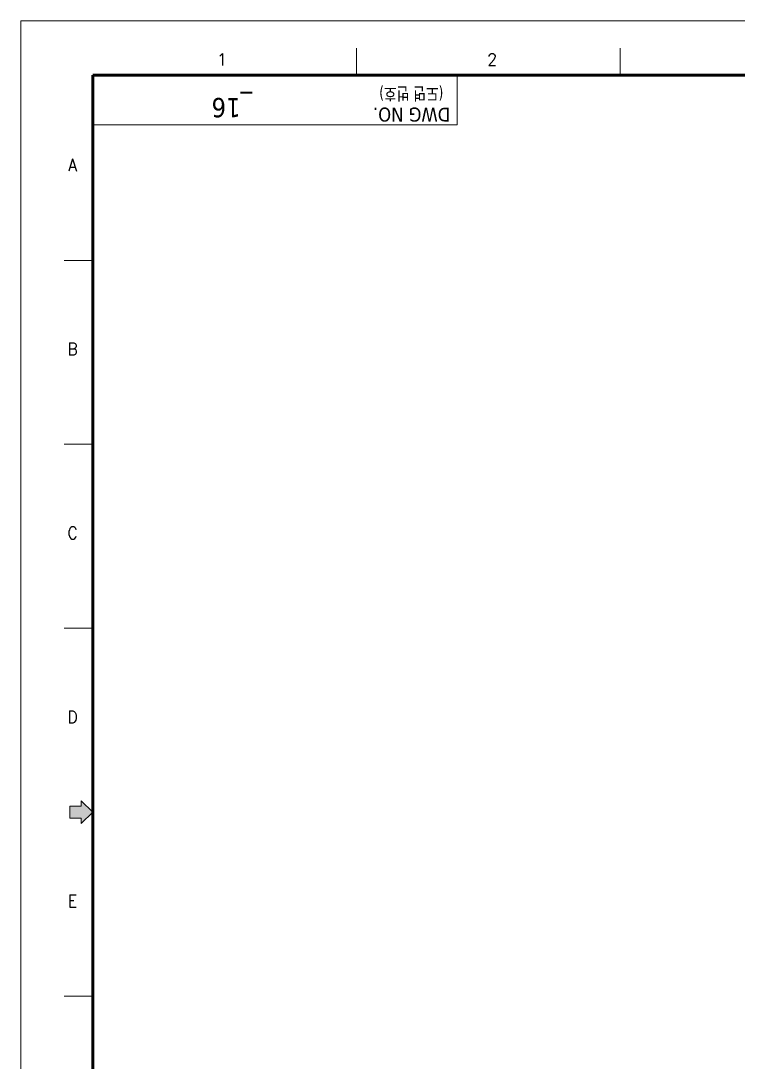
# Model space of a CAD drawing. Header units: millimetres. Extents: x 12 to 828, y 12 to 582.
# Drawn here: x 12 to 271.9, y 204.8 to 582 of the extents above; entities that cross this region are included whole.
import ezdxf
from ezdxf.enums import TextEntityAlignment as Align

# ---------------------------------------------------------------- set-up
doc = ezdxf.new("R2010")
doc.units = ezdxf.units.MM
doc.header["$LTSCALE"] = 2
doc.layers.get('0').update_dxf_attribs({"lineweight": 18})
doc.layers.add('SkizziergeometrieWIN-ISO', color=7, linetype='Continuous', lineweight=50)
doc.layers.add('경계(ISO)', color=7, linetype='Continuous', lineweight=70)
doc.layers.add('가는실선_A3', color=9, linetype='Continuous', lineweight=5, true_color=0x808080)
doc.styles.add('ROMANC_37', font='tahoma.ttf')
doc.styles.add('주 텍스트 (ISO)', font='tahoma.ttf')
doc.styles.add('텍스트 스타일36', font='ROMANC.shx', dxfattribs={"width": 0.941937})
doc.styles.add('텍스트 스타일52', font='tahoma.ttf', dxfattribs={"width": 0.8})

# ---------------------------------------------------------------- blocks, each defined once
blk = doc.blocks.new('경계 A3_경계')
at = {"layer": '가는실선_A3'}
blk.add_hatch(color=7, dxfattribs=at).paths.add_polyline_path([(14.9, 148.76), (14.9, 146.56), (16.96, 146.56), (16.96, 145.6), (19.02, 147.66), (16.96, 149.72), (16.96, 148.76)])
at = {"color": 7}
for p, q in [((16.96, 149.72), (16.96, 148.76)), ((19.02, 147.66), (16.96, 149.72)), ((16.96, 148.76), (14.9, 148.76)), ((14.9, 148.76), (14.9, 146.56)), ((16.96, 145.6), (19.02, 147.66)), ((14.9, 146.56), (16.96, 146.56)), ((16.96, 146.56), (16.96, 145.6))]:
    blk.add_line(p, q, dxfattribs=at)
at = {"layer": 'SkizziergeometrieWIN-ISO', "lineweight": 18}
for p, q in [((6, 291), (414, 291)), ((6, 6), (6, 291))]:
    blk.add_line(p, q, dxfattribs=at)
at = {"layer": '가는실선_A3', "color": 7}
for p, q in [((66.79, 281.16), (66.79, 286.06)), ((114.57, 281.16), (114.57, 286.06)), ((18.75, 247.62), (13.85, 247.62)), ((18.75, 214.3), (13.85, 214.3)), ((18.75, 180.98), (13.85, 180.98)), ((16.96, 148.76), (16.96, 149.72)), ((16.96, 149.72), (19.02, 147.66)), ((14.9, 148.76), (16.96, 148.76)), ((14.9, 146.56), (14.9, 148.76)), ((19.02, 147.66), (16.96, 145.6)), ((16.96, 146.56), (14.9, 146.56)), ((16.96, 145.6), (16.96, 146.56)), ((18.75, 114.34), (13.85, 114.34))]:
    blk.add_line(p, q, dxfattribs=at)
at = {"layer": '가는실선_A3', "color": 7, "lineweight": 60}
for p, q in [((19.02, 281.16), (19.02, 14.6)), ((401.22, 281.16), (19.02, 281.16))]:
    blk.add_line(p, q, dxfattribs=at)
at = {"layer": '가는실선_A3', "color": 7, "lineweight": 13}
for p in [(85.08, 280.98), (19.02, 272.16)]:
    blk.add_line(p, (85.08, 272.16), dxfattribs=at)
at = {"layer": '가는실선_A3', "color": 7, "style": '텍스트 스타일36', "width": 0.941937}
for s, p in [('1', (42.42, 283.98)), ('2', (91.4, 283.98)), ('A', (15.38, 264.88)), ('B', (15.38, 231.56)), ('C', (15.38, 198.24)), ('D', (15.38, 164.92)), ('E', (15.38, 131.6))]:
    blk.add_text(s, height=2.2, dxfattribs=at).set_placement(p, align=Align.MIDDLE_CENTER)
at = {"layer": '가는실선_A3', "color": 7, "style": '텍스트 스타일52', "width": 0.8}
blk.add_text('(도면 번호)', height=2.293, rotation=180, dxfattribs=at).set_placement((82.53, 278.93))
at = {"layer": '가는실선_A3', "color": 7, "style": 'ROMANC_37'}
blk.add_text('DWG NO.', height=2.527, rotation=180, dxfattribs=at).set_placement((83.82, 275.28))
at = {"layer": '경계(ISO)', "insert": (44.22, 275.84), "char_height": 3.5, "attachment_point": 5, "rotation": 180, "style": '주 텍스트 (ISO)'}
blk.add_mtext('_16 ', dxfattribs=at)

msp = doc.modelspace()

# ---------------------------------------------------------------- block references
at = {"xscale": 2, "yscale": 2, "zscale": 2}
msp.add_blockref('경계 A3_경계', (0, 0), dxfattribs=at)

doc.saveas('drawing.dxf')
